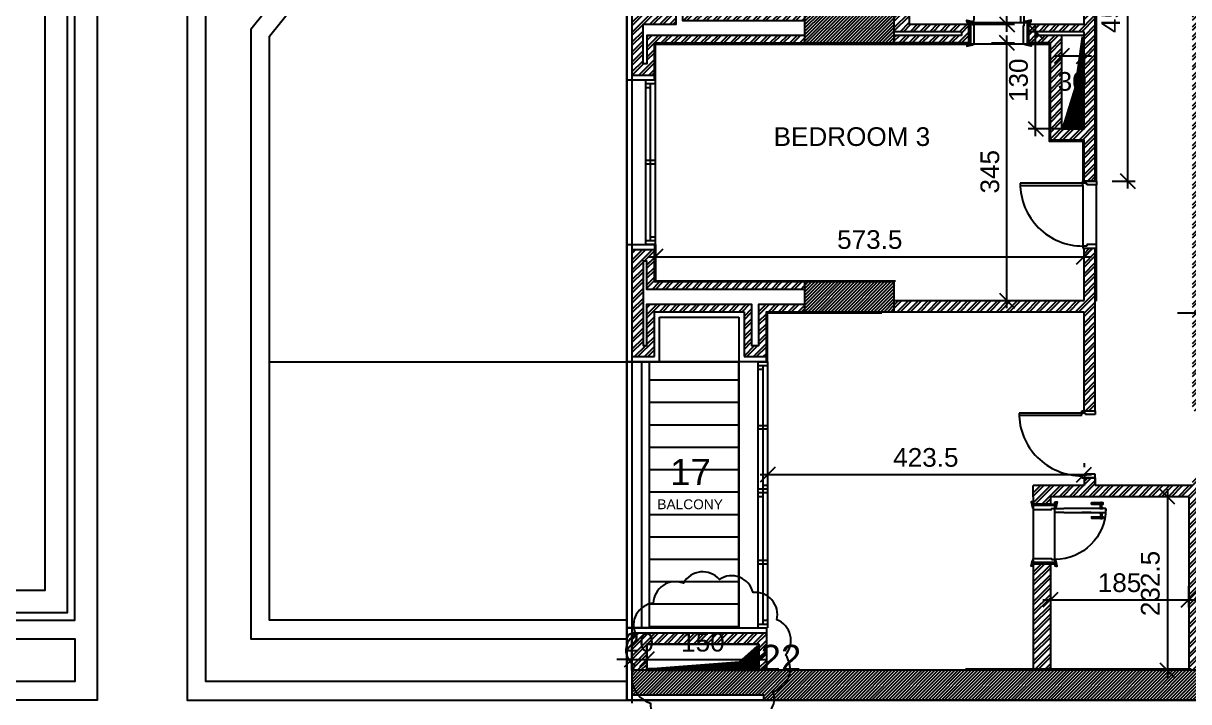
# Model space of a CAD drawing. Header units: inches. Extents: x -0.1 to 45.6, y -3.9 to 61.5.
# Drawn here: x 18.56 to 34.16, y 22.48 to 31.56 of the extents above; entities that cross this region are included whole.
import ezdxf
from ezdxf.enums import TextEntityAlignment as Align

# ---------------------------------------------------------------- set-up
doc = ezdxf.new("R2010")
doc.units = ezdxf.units.IN
doc.header["$MEASUREMENT"] = 0
doc.header["$PDMODE"] = 35
doc.header["$PDSIZE"] = 0.3
doc.linetypes.add('S-1ST$0$HIDDEN2', pattern=[0.1875, 0.125, -0.0625])
doc.layers.get('0').update_dxf_attribs({"linetype": 'CONTINUOUS'})
doc.layers.get('DEFPOINTS').update_dxf_attribs({"linetype": 'CONTINUOUS'})
for name, color, linetype in [('A-ALU', 9, 'CONTINUOUS'), ('A-ANNO-IDTAG', 7, 'CONTINUOUS'), ('A-AREAS', 6, 'CONTINUOUS'), ('A-AREAS-TXT', 6, 'CONTINUOUS'), ('A-BALUST', 1, 'CONTINUOUS'), ('a-dim', 3, 'CONTINUOUS'), ('A-DOORS', 1, 'CONTINUOUS'), ('A-HATCH-CONC', 8, 'CONTINUOUS'), ('A-HATCH-WALL', 8, 'CONTINUOUS'), ('A-LANDSCAPING', 8, 'CONTINUOUS'), ('A-NOMENCLATURE', 3, 'CONTINUOUS'), ('A-PLASTER', 8, 'CONTINUOUS'), ('A-PORTE', 1, 'CONTINUOUS'), ('A-PROJECTION', 9, 'CONTINUOUS'), ('a-revetement', 1, 'CONTINUOUS'), ('a-shaft', 251, 'CONTINUOUS'), ('A-TILES', 137, 'CONTINUOUS'), ('A-WALL', 4, 'CONTINUOUS'), ('S-1ST$0$a-joint', 15, 'S-1ST$0$HIDDEN2'), ('S-1ST$0$A-SHAFT 1ST', 8, 'CONTINUOUS'), ('S-1ST$0$A-STR 1ST', 2, 'CONTINUOUS'), ('S-1ST$0$S-SLAB LIMIT 1ST', 1, 'CONTINUOUS')]:
    doc.layers.add(name, color=color, linetype=linetype)
doc.styles.add('A100-STEXT', font='ARIAL.TTF', dxfattribs={"height": 0.25})
doc.styles.add('BLOCK', font='ARIAL.TTF', dxfattribs={"width": 0.8, "height": 0.25})
doc.dimstyles.new('A100-DIM', dxfattribs={"dimtxt": 0.25, "dimasz": 0.2, "dimexe": 0.1, "dimexo": 0.3, "dimgap": 0.1, "dimtad": 1, "dimlfac": 100, "dimrnd": 0.5, "dimdsep": 46, "dimtxsty": 'A100-STEXT', "dimblk1": 'OBLIQUE', "dimblk2": 'OBLIQUE', "dimsah": 1, "dimcen": -0.05, "dimdle": 0.1, "dimclrd": 15, "dimclre": 15, "dimclrt": 256, "dimadec": 0, "dimazin": 0, "dimtfac": 0.28, "dimtix": 1, "dimtmove": 2, "dimatfit": 3, "dimldrblk": 'OBLIQUE', "dimfxl": 0, "dimtolj": 1, "dimarcsym": 0})
pattern_1 = [(45, (-9e-11, -0.043868), (-0.022097087, 0.022097087), [])]
pattern_2 = [(45, (-2e-10, -0.04382), (-0.06629126, 0.06629126), []), (45, (0.04419, -0.04382), (-0.06629126, 0.06629126), [])]

# ---------------------------------------------------------------- blocks, each defined once
blk = doc.blocks.new('landscape')
at = {"layer": 'A-PROJECTION'}
for points in [[(18.537, 37.931), (20.758, 36.145), (20.758, 22.54), (26.638, 22.54), (26.638, 22.79), (21.008, 22.79), (21.008, 35.944), (21.064, 36.014), (23.417, 34.122), (23.361, 34.051), (23.532, 33.914), (21.608, 31.52), (21.608, 23.36), (26.638, 23.36), (26.638, 23.61), (21.858, 23.61), (21.858, 31.432), (24.291, 34.458), (27.079, 32.216), (27.079, 31.81), (26.638, 31.81), (26.638, 23.61)], [(3.858, 23.61), (19.253, 23.61), (19.253, 34.513), (19.553, 34.886)], [(21.858, 27.07), (26.638, 27.07)], [(26.638, 23.36), (26.638, 22.79)]]:
    blk.add_lwpolyline(points, dxfattribs=at)
for points in [[(3.858, 34.886), (19.553, 34.886), (19.553, 22.54), (3.858, 22.54)], [(10.566, 23.71), (19.153, 34.388), (19.153, 23.71)], [(11.192, 24.01), (18.853, 33.537), (18.853, 24.01)], [(4.108, 23.36), (19.253, 23.36), (19.253, 22.79), (4.108, 22.79)]]:
    blk.add_lwpolyline(points, close=True, dxfattribs=at)
blk = doc.blocks.new('_OBLIQUE')
at = {"color": 0, "linetype": 'ByBlock'}
blk.add_line((-0.5, -0.5), (0.5, 0.5), dxfattribs=at)
blk = doc.blocks.new('*D153')
at = {"layer": 'a-dim', "color": 15, "lineweight": -2}
for p, q in [((28.523, 25.671), (28.523, 25.617)), ((32.758, 25.671), (32.758, 25.617)), ((28.423, 25.517), (32.858, 25.517))]:
    blk.add_line(p, q, dxfattribs=at)
at = {"layer": 'DEFPOINTS', "color": 0}
for p in [(32.758, 25.517), (28.523, 25.371), (32.758, 25.371)]:
    blk.add_point(p, dxfattribs=at)
at = {"layer": 'a-dim', "color": 15, "lineweight": -2, "xscale": 0.2, "yscale": 0.2, "zscale": 0.2, "rotation": 180}
blk.add_blockref('_OBLIQUE', (28.523, 25.517), dxfattribs=at)
at = {"layer": 'a-dim', "color": 15, "lineweight": -2, "xscale": 0.2, "yscale": 0.2, "zscale": 0.2}
blk.add_blockref('_OBLIQUE', (32.758, 25.517), dxfattribs=at)
at = {"layer": 'a-dim', "insert": (30.641, 25.745), "char_height": 0.25, "attachment_point": 5, "style": 'A100-STEXT'}
blk.add_mtext('\\A1;423.5', dxfattribs=at)
blk = doc.blocks.new('*D156')
at = {"layer": 'a-dim', "color": 15, "lineweight": -2}
for p, q in [((33.208, 33.996), (33.443, 33.996)), ((33.343, 29.346), (33.343, 34.096)), ((33.133, 29.446), (33.443, 29.446))]:
    blk.add_line(p, q, dxfattribs=at)
at = {"layer": 'DEFPOINTS', "color": 0}
for p in [(32.908, 33.996), (33.343, 33.996), (32.833, 29.446)]:
    blk.add_point(p, dxfattribs=at)
at = {"layer": 'a-dim', "color": 15, "lineweight": -2, "xscale": 0.2, "yscale": 0.2, "zscale": 0.2}
for p, rotation in [((33.343, 33.996), 90), ((33.343, 29.446), 270)]:
    blk.add_blockref('_OBLIQUE', p, dxfattribs=dict(at, rotation=rotation))
at = {"layer": 'a-dim', "insert": (33.116, 31.721), "char_height": 0.25, "attachment_point": 5, "rotation": 90, "style": 'A100-STEXT'}
blk.add_mtext('\\A1;455', dxfattribs=at)
blk = doc.blocks.new('*D157')
at = {"layer": 'a-dim', "color": 15, "lineweight": -2}
for p, q in [((31.727, 27.746), (31.727, 31.396)), ((31.518, 31.296), (31.827, 31.296)), ((31.788, 27.846), (31.827, 27.846))]:
    blk.add_line(p, q, dxfattribs=at)
at = {"layer": 'DEFPOINTS', "color": 0}
for p in [(31.218, 31.296), (31.727, 31.296), (31.488, 27.846)]:
    blk.add_point(p, dxfattribs=at)
at = {"layer": 'a-dim', "color": 15, "lineweight": -2, "xscale": 0.2, "yscale": 0.2, "zscale": 0.2}
for p, rotation in [((31.727, 31.296), 90), ((31.727, 27.846), 270)]:
    blk.add_blockref('_OBLIQUE', p, dxfattribs=dict(at, rotation=rotation))
at = {"layer": 'a-dim', "insert": (31.499, 29.571), "char_height": 0.25, "attachment_point": 5, "rotation": 90, "style": 'A100-STEXT'}
blk.add_mtext('\\A1;345', dxfattribs=at)
blk = doc.blocks.new('*D158')
at = {"layer": 'a-dim', "color": 15, "lineweight": -2}
for p, q in [((31.727, 33.946), (31.727, 33.356)), ((31.888, 33.846), (31.827, 33.846)), ((31.727, 31.446), (31.727, 32.601)), ((31.118, 31.546), (31.827, 31.546))]:
    blk.add_line(p, q, dxfattribs=at)
at = {"layer": 'DEFPOINTS', "color": 0}
for p in [(31.588, 33.846), (31.727, 33.846), (30.818, 31.546)]:
    blk.add_point(p, dxfattribs=at)
at = {"layer": 'a-dim', "color": 15, "lineweight": -2, "xscale": 0.2, "yscale": 0.2, "zscale": 0.2}
for p, rotation in [((31.727, 33.846), 90), ((31.727, 31.546), 270)]:
    blk.add_blockref('_OBLIQUE', p, dxfattribs=dict(at, rotation=rotation))
at = {"layer": 'a-dim', "insert": (31.626, 32.978), "char_height": 0.25, "attachment_point": 5, "rotation": 90, "style": 'A100-STEXT'}
blk.add_mtext('\\A1;230', dxfattribs=at)
blk = doc.blocks.new('*D159')
at = {"layer": 'a-dim', "color": 15, "lineweight": -2}
for p, q in [((26.708, 23.196), (26.708, 23.143)), ((26.908, 23.196), (26.908, 23.143)), ((26.708, 23.043), (26.508, 23.043)), ((26.708, 23.043), (26.908, 23.043)), ((26.908, 23.043), (27.108, 23.043))]:
    blk.add_line(p, q, dxfattribs=at)
at = {"layer": 'DEFPOINTS', "color": 0}
for p in [(26.908, 23.043), (26.708, 22.896), (26.908, 22.896)]:
    blk.add_point(p, dxfattribs=at)
at = {"layer": 'a-dim', "color": 15, "lineweight": -2, "xscale": 0.2, "yscale": 0.2, "zscale": 0.2}
blk.add_blockref('_OBLIQUE', (26.708, 23.043), dxfattribs=at)
at = {"layer": 'a-dim', "color": 15, "lineweight": -2, "xscale": 0.2, "yscale": 0.2, "zscale": 0.2, "rotation": 180}
blk.add_blockref('_OBLIQUE', (26.908, 23.043), dxfattribs=at)
at = {"layer": 'a-dim', "insert": (26.808, 23.271), "char_height": 0.25, "attachment_point": 5, "style": 'A100-STEXT'}
blk.add_mtext('\\A1;20', dxfattribs=at)
blk = doc.blocks.new('*D160')
at = {"layer": 'a-dim', "color": 15, "lineweight": -2}
for p, q in [((26.908, 23.196), (26.908, 23.143)), ((28.408, 23.196), (28.408, 23.143)), ((26.808, 23.043), (28.508, 23.043))]:
    blk.add_line(p, q, dxfattribs=at)
at = {"layer": 'DEFPOINTS', "color": 0}
for p in [(28.408, 23.043), (26.908, 22.896), (28.408, 22.896)]:
    blk.add_point(p, dxfattribs=at)
at = {"layer": 'a-dim', "color": 15, "lineweight": -2, "xscale": 0.2, "yscale": 0.2, "zscale": 0.2, "rotation": 180}
blk.add_blockref('_OBLIQUE', (26.908, 23.043), dxfattribs=at)
at = {"layer": 'a-dim', "color": 15, "lineweight": -2, "xscale": 0.2, "yscale": 0.2, "zscale": 0.2}
blk.add_blockref('_OBLIQUE', (28.408, 23.043), dxfattribs=at)
at = {"layer": 'a-dim', "insert": (27.658, 23.271), "char_height": 0.25, "attachment_point": 5, "style": 'A100-STEXT'}
blk.add_mtext('\\A1;150', dxfattribs=at)
blk = doc.blocks.new('*D161')
at = {"layer": 'a-dim', "color": 15, "lineweight": -2}
for p, q in [((32.358, 31.122), (32.858, 31.122)), ((32.458, 31.096), (32.458, 31.022)), ((32.758, 31.146), (32.758, 31.022))]:
    blk.add_line(p, q, dxfattribs=at)
at = {"layer": 'DEFPOINTS', "color": 0}
for p in [(32.458, 31.396), (32.758, 31.446), (32.758, 31.122)]:
    blk.add_point(p, dxfattribs=at)
at = {"layer": 'a-dim', "color": 15, "lineweight": -2, "xscale": 0.2, "yscale": 0.2, "zscale": 0.2, "rotation": 180}
blk.add_blockref('_OBLIQUE', (32.458, 31.122), dxfattribs=at)
at = {"layer": 'a-dim', "color": 15, "lineweight": -2, "xscale": 0.2, "yscale": 0.2, "zscale": 0.2}
blk.add_blockref('_OBLIQUE', (32.758, 31.122), dxfattribs=at)
at = {"layer": 'a-dim', "insert": (32.599, 30.779), "char_height": 0.25, "attachment_point": 5, "style": 'A100-STEXT'}
blk.add_mtext('\\A1;30', dxfattribs=at)
blk = doc.blocks.new('*D177')
at = {"layer": 'a-dim', "color": 15, "lineweight": -2}
for p, q in [((30.418, 31.846), (30.418, 31.9)), ((32.758, 31.846), (32.758, 31.9)), ((30.318, 31.8), (32.858, 31.8))]:
    blk.add_line(p, q, dxfattribs=at)
at = {"layer": 'DEFPOINTS', "color": 0}
for p in [(32.758, 31.8), (30.418, 31.546), (32.758, 31.546)]:
    blk.add_point(p, dxfattribs=at)
at = {"layer": 'a-dim', "color": 15, "lineweight": -2, "xscale": 0.2, "yscale": 0.2, "zscale": 0.2, "rotation": 180}
blk.add_blockref('_OBLIQUE', (30.418, 31.8), dxfattribs=at)
at = {"layer": 'a-dim', "color": 15, "lineweight": -2, "xscale": 0.2, "yscale": 0.2, "zscale": 0.2}
blk.add_blockref('_OBLIQUE', (32.758, 31.8), dxfattribs=at)
at = {"layer": 'a-dim', "insert": (31.588, 32.028), "char_height": 0.25, "attachment_point": 5, "style": 'A100-STEXT'}
blk.add_mtext('\\A1;234', dxfattribs=at)
blk = doc.blocks.new('A$C14E94A94')
at = {"layer": 'A-DOORS'}
for p, q in [((-0.107, 0.63), (-0.133, 0.63)), ((-0.133, 0.625), (-0.133, 0.63)), ((-0.13, 0.63), (-0.13, 0.644)), ((-0.11, 0.645), (-0.129, 0.645)), ((-0.11, 0.63), (-0.11, 0.644)), ((-0.107, 0.627), (-0.107, 0.63)), ((-0.06, 0.627), (-0.107, 0.627)), ((-0.06, 0.602), (-0.06, 0.638)), ((-0.05, 0.64), (-0.058, 0.64)), ((-0.05, 0.68), (0, 0.68)), ((-0.05, 0.56), (-0.05, 0.68)), ((-0.05, 0.6), (-0.05, 0.64)), ((0, 0.68), (0, 0.56)), ((0, 0.64), (0.008, 0.64)), ((0, 0.6), (0, 0.64)), ((0.01, 0.602), (0.01, 0.638)), ((0.01, 0.627), (0.057, 0.627)), ((0.057, 0.63), (0.083, 0.63)), ((0.057, 0.627), (0.057, 0.63)), ((0.06, 0.645), (0.079, 0.645)), ((0.06, 0.63), (0.06, 0.644)), ((0.08, 0.63), (0.08, 0.644)), ((0.083, 0.625), (0.083, 0.63)), ((-0.133, 0.61), (-0.133, 0.615)), ((-0.107, 0.61), (-0.133, 0.61)), ((-0.13, 0.49), (-0.13, 0.61)), ((-0.11, 0.49), (-0.129, 0.49)), ((-0.11, 0.49), (-0.11, 0.61)), ((-0.107, 0.61), (-0.107, 0.612)), ((-0.06, 0.612), (-0.107, 0.612)), ((-0.05, 0.6), (-0.058, 0.6)), ((-0.05, 0.12), (-0.05, 0.56)), ((-0.05, 0.483), (-0.05, 0.36)), ((0, 0.6), (0.008, 0.6)), ((0, 0.56), (0, 0.12)), ((0, 0.483), (0, 0.36)), ((0.01, 0.612), (0.057, 0.612)), ((0.057, 0.61), (0.057, 0.612)), ((0.057, 0.61), (0.083, 0.61)), ((0.06, 0.49), (0.06, 0.61)), ((0.06, 0.49), (0.079, 0.49)), ((0.08, 0.49), (0.08, 0.61)), ((0.083, 0.61), (0.083, 0.615)), ((-0.749, 0), (-0.721, 0.009)), ((-0.749, 0.009), (-0.721, 0)), ((-0.05, 0.12), (-0.05, 0)), ((-0.05, 0), (0, 0)), ((0, 0), (0, 0.12)), ((0.069, 0), (0.041, 0.009)), ((0.069, 0.009), (0.041, 0)), ((-0.749, -0.29), (-0.721, -0.299)), ((-0.749, -0.299), (-0.721, -0.29)), ((0.069, -0.29), (0.041, -0.299)), ((0.069, -0.299), (0.041, -0.29))]:
    blk.add_line(p, q, dxfattribs=at)
at = {"layer": 'A-DOORS', "color": 8}
for p, q in [((-0.68, 0), (0, 0)), ((-0.01, -0.29), (-0.67, -0.29))]:
    blk.add_line(p, q, dxfattribs=at)
at = {"layer": 'A-DOORS'}
for points in [[(-0.75, 0), (-0.765, 0), (-0.765, 0.01), (-0.77, 0.01), (-0.77, 0.03), (-0.692, 0.01, -0.381769), (-0.69, 0.008), (-0.69, 0), (-0.72, 0), (-0.72, 0.01), (-0.75, 0.01), (-0.75, 0)], [(0.07, 0), (0.085, 0), (0.085, 0.01), (0.09, 0.01), (0.09, 0.03), (0.012, 0.01, 0.381769), (0.01, 0.008), (0.01, 0), (0.04, 0), (0.04, 0.01), (0.07, 0.01), (0.07, 0)], [(-0.75, -0.29), (-0.765, -0.29), (-0.765, -0.3), (-0.77, -0.3), (-0.77, -0.32), (-0.692, -0.3, 0.381769), (-0.69, -0.298), (-0.69, -0.29), (-0.72, -0.29), (-0.72, -0.3), (-0.75, -0.3), (-0.75, -0.29)], [(0.07, -0.29), (0.085, -0.29), (0.085, -0.3), (0.09, -0.3), (0.09, -0.32), (0.012, -0.3, -0.381769), (0.01, -0.298), (0.01, -0.29), (0.04, -0.29), (0.04, -0.3), (0.07, -0.3), (0.07, -0.29)]]:
    blk.add_lwpolyline(points, format="xyb", dxfattribs=at)
for points in [[(-0.749, 0), (-0.721, 0), (-0.721, 0.009), (-0.749, 0.009)], [(0.069, 0), (0.041, 0), (0.041, 0.009), (0.069, 0.009)], [(-0.749, -0.29), (-0.721, -0.29), (-0.721, -0.299), (-0.749, -0.299)], [(0.069, -0.29), (0.041, -0.29), (0.041, -0.299), (0.069, -0.299)]]:
    blk.add_lwpolyline(points, close=True, dxfattribs=at)
for points in [[(-0.74, -0.29), (-0.74, 0), (-0.72, 0), (-0.72, -0.29), (-0.74, -0.29)], [(-0.67, -0.04), (-0.68, -0.04), (-0.68, 0), (-0.72, 0)], [(-0.72, 0), (-0.72, -0.29), (-0.67, -0.29), (-0.67, -0.04)], [(-0.01, -0.04), (0, -0.04), (0, 0), (0.04, 0)], [(0.04, 0), (0.04, -0.29), (-0.01, -0.29), (-0.01, -0.04)], [(0.06, -0.29), (0.06, 0), (0.04, 0), (0.04, -0.29), (0.06, -0.29)]]:
    blk.add_lwpolyline(points, dxfattribs=at)
blk.add_arc((0, 0), 0.68, 90.0254, 179.9746, dxfattribs=at)
for centre, major_axis, start_param, end_param in [((-0.141, 0.62), (-0.00642, 0.00642), 3.344077, 4.509904), ((-0.129, 0.644), (0.000354, 0.000354), 0.785398, 2.356194), ((-0.11, 0.644), (0.000354, 0.000354), 5.497787, 7.068583), ((-0.089, 0.62), (0.0138, 0.0138), 1.961403, 2.750986), ((-0.058, 0.638), (-0.00141, 0.00141), -0.785398, 0.785398), ((0.008, 0.638), (0.00141, 0.00141), 5.497787, 7.068583), ((0.039, 0.62), (-0.0138, 0.0138), 3.5322, 4.321782), ((0.06, 0.644), (-0.000354, 0.000354), -0.785398, 0.785398), ((0.079, 0.644), (0.000354, 0.000354), 5.497787, 7.068583), ((0.091, 0.62), (-0.00642, 0.00642), 0.202485, 1.368312), ((-0.129, 0.49), (0.000354, 0.000354), 2.356194, 3.926991), ((-0.11, 0.49), (-0.000354, 0.000354), 2.356194, 3.926991), ((-0.058, 0.602), (-0.00141, 0.00141), 0.785398, 2.356194), ((0.008, 0.602), (-0.00141, 0.00141), 2.356194, 3.926991), ((0.06, 0.49), (0.000354, 0.000354), 2.356194, 3.926991), ((0.079, 0.49), (-0.000354, 0.000354), 2.356194, 3.926991)]:
    blk.add_ellipse(centre, major_axis=major_axis, ratio=1, start_param=start_param, end_param=end_param, dxfattribs=at)
blk = doc.blocks.new('A$C49374AD8')
at = {"layer": 'A-ALU'}
for p, q in [((26.893, 28.64), (26.893, 30.84)), ((27.023, 30.84), (26.893, 30.84)), ((27.023, 30.79), (26.893, 30.79)), ((26.958, 30.74), (26.893, 30.74)), ((26.958, 28.69), (26.958, 30.79)), ((27.023, 28.64), (27.023, 30.84)), ((27.023, 29.765), (26.893, 29.765)), ((27.023, 29.715), (26.893, 29.715)), ((27.023, 28.74), (26.958, 28.74)), ((27.023, 28.69), (26.893, 28.69)), ((27.023, 28.64), (26.893, 28.64)), ((28.393, 27.07), (28.393, 23.51)), ((28.393, 27.07), (28.523, 27.07)), ((28.393, 27.02), (28.523, 27.02)), ((28.458, 27.02), (28.458, 23.56)), ((28.523, 27.07), (28.523, 23.51)), ((28.393, 26.97), (28.458, 26.97)), ((28.393, 26.217), (28.523, 26.217)), ((28.523, 26.167), (28.393, 26.167)), ((28.523, 25.365), (28.393, 25.365)), ((28.523, 25.315), (28.393, 25.315)), ((28.458, 25.265), (28.393, 25.265)), ((28.523, 25.415), (28.458, 25.415)), ((28.393, 24.413), (28.523, 24.413)), ((28.523, 24.363), (28.393, 24.363)), ((28.393, 23.56), (28.523, 23.56)), ((28.458, 23.61), (28.523, 23.61)), ((28.393, 23.51), (28.523, 23.51))]:
    blk.add_line(p, q, dxfattribs=at)
blk = doc.blocks.new('P90E18D')
at = {"layer": 'A-PORTE'}
for p, q in [((0, 0), (0.05, 0)), ((0, -0.18), (0, 0)), ((0.05, -0.13), (0.03, -0.13)), ((0.03, -0.13), (0.03, -0.18)), ((0.05, 0), (0.05, -0.13)), ((0.9, 0), (0.85, 0)), ((0.85, 0), (0.85, -0.13)), ((0.85, -0.13), (0.87, -0.13)), ((0.87, -0.13), (0.87, -0.18)), ((0.9, -0.18), (0.9, 0)), ((0.03, -0.18), (0, -0.18)), ((0.06, -0.18), (0.02, -0.18)), ((0.03, -0.18), (0.03, -1.02)), ((0.06, -1.02), (0.06, -0.18)), ((0.87, -0.18), (0.9, -0.18))]:
    blk.add_line(p, q, dxfattribs=at)
blk.add_arc((0.03, -0.18), 0.84, 270, 360, dxfattribs=at)
blk = doc.blocks.new('*D251')
at = {"layer": 'a-dim', "color": 15, "lineweight": -2}
for p, q in [((26.923, 28.434), (32.858, 28.434)), ((27.023, 28.434), (27.023, 28.534)), ((32.758, 28.434), (32.758, 28.534))]:
    blk.add_line(p, q, dxfattribs=at)
at = {"layer": 'DEFPOINTS', "color": 0}
for p in [(32.758, 28.434), (27.023, 28.134), (32.758, 28.134)]:
    blk.add_point(p, dxfattribs=at)
at = {"layer": 'a-dim', "color": 15, "lineweight": -2, "xscale": 0.2, "yscale": 0.2, "zscale": 0.2, "rotation": 180}
blk.add_blockref('_OBLIQUE', (27.023, 28.434), dxfattribs=at)
at = {"layer": 'a-dim', "color": 15, "lineweight": -2, "xscale": 0.2, "yscale": 0.2, "zscale": 0.2}
blk.add_blockref('_OBLIQUE', (32.758, 28.434), dxfattribs=at)
at = {"layer": 'a-dim', "insert": (29.891, 28.662), "char_height": 0.25, "attachment_point": 5, "style": 'A100-STEXT'}
blk.add_mtext('\\A1;573.5', dxfattribs=at)
blk = doc.blocks.new('*D252')
at = {"layer": 'a-dim', "color": 15, "lineweight": -2}
for p, q in [((32.308, 24.021), (32.308, 23.74)), ((34.158, 24.021), (34.158, 23.74)), ((32.208, 23.84), (34.258, 23.84))]:
    blk.add_line(p, q, dxfattribs=at)
at = {"layer": 'DEFPOINTS', "color": 0}
for p in [(32.308, 24.321), (34.158, 24.321), (34.158, 23.84)]:
    blk.add_point(p, dxfattribs=at)
at = {"layer": 'a-dim', "color": 15, "lineweight": -2, "xscale": 0.2, "yscale": 0.2, "zscale": 0.2, "rotation": 180}
blk.add_blockref('_OBLIQUE', (32.308, 23.84), dxfattribs=at)
at = {"layer": 'a-dim', "color": 15, "lineweight": -2, "xscale": 0.2, "yscale": 0.2, "zscale": 0.2}
blk.add_blockref('_OBLIQUE', (34.158, 23.84), dxfattribs=at)
at = {"layer": 'a-dim', "insert": (33.233, 24.068), "char_height": 0.25, "attachment_point": 5, "style": 'A100-STEXT'}
blk.add_mtext('\\A1;185', dxfattribs=at)
blk = doc.blocks.new('*D253')
at = {"layer": 'a-dim', "color": 15, "lineweight": -2}
for p, q in [((33.874, 25.321), (33.874, 22.796)), ((33.858, 25.221), (33.774, 25.221)), ((33.858, 22.896), (33.774, 22.896))]:
    blk.add_line(p, q, dxfattribs=at)
at = {"layer": 'DEFPOINTS', "color": 0}
for p in [(34.158, 25.221), (33.874, 22.896), (34.158, 22.896)]:
    blk.add_point(p, dxfattribs=at)
at = {"layer": 'a-dim', "color": 15, "lineweight": -2, "xscale": 0.2, "yscale": 0.2, "zscale": 0.2}
for p, rotation in [((33.874, 25.221), 90), ((33.874, 22.896), 270)]:
    blk.add_blockref('_OBLIQUE', p, dxfattribs=dict(at, rotation=rotation))
at = {"layer": 'a-dim', "insert": (33.646, 24.059), "char_height": 0.25, "attachment_point": 5, "rotation": 90, "style": 'A100-STEXT'}
blk.add_mtext('\\A1;232.5', dxfattribs=at)
blk = doc.blocks.new('*D256')
at = {"layer": 'a-dim', "color": 15, "lineweight": -2}
for p, q in [((32.11, 30.046), (32.11, 31.546)), ((32.458, 31.446), (32.01, 31.446)), ((32.458, 30.146), (32.01, 30.146))]:
    blk.add_line(p, q, dxfattribs=at)
at = {"layer": 'DEFPOINTS', "color": 0}
for p in [(32.11, 31.446), (32.758, 31.446), (32.758, 30.146)]:
    blk.add_point(p, dxfattribs=at)
at = {"layer": 'a-dim', "color": 15, "lineweight": -2, "xscale": 0.2, "yscale": 0.2, "zscale": 0.2}
for p, rotation in [((32.11, 31.446), 90), ((32.11, 30.146), 270)]:
    blk.add_blockref('_OBLIQUE', p, dxfattribs=dict(at, rotation=rotation))
at = {"layer": 'a-dim', "insert": (31.882, 30.796), "char_height": 0.25, "attachment_point": 5, "rotation": 90, "style": 'A100-STEXT'}
blk.add_mtext('\\A1;130', dxfattribs=at)

msp = doc.modelspace()

# ---------------------------------------------------------------- hatches: boundary and pattern name
at = {"layer": 'A-HATCH-CONC'}
h = msp.add_hatch(dxfattribs=at)
h.set_pattern_fill('ANSI31', color=256, scale=0.25, style=0)
h.set_pattern_definition(pattern_1)
h.paths.add_polyline_path([(30.21837, 31.69613), (29.01837, 31.69613), (29.01837, 31.29613), (30.21837, 31.29613)])
h = msp.add_hatch(dxfattribs=at)
h.set_pattern_fill('ANSI31', color=256, scale=0.25, style=0)
h.set_pattern_definition(pattern_1)
h.paths.add_polyline_path([(30.21837, 28.09613), (29.01837, 28.09613), (29.01837, 27.69613), (30.21837, 27.69613)])
h = msp.add_hatch(dxfattribs=at)
h.set_pattern_fill('ANSI31', color=256, scale=0.25, style=0)
h.set_pattern_definition(pattern_1)
h.paths.add_polyline_path([(41.83837, 22.89613), (31.00837, 22.89613), (31.00837, 22.89613), (30.6767, 22.89613), (29.91004, 22.89613), (29.91004, 22.89613), (29.54004, 22.89613), (26.70837, 22.89613), (26.70837, 22.56613), (28.46837, 22.56613), (28.46837, 22.49613), (35.41837, 22.49613), (41.83837, 22.49613)])
at = {"layer": 'A-HATCH-WALL'}
h = msp.add_hatch(dxfattribs=at)
h.set_pattern_fill('ANSI32', color=256, scale=0.25, style=0)
h.set_pattern_definition([(45, (32.83738, 27.622625), (-0.0662913, 0.0662913), []), (45, (32.88157, 27.622625), (-0.0662913, 0.0662913), [])])
h.paths.add_polyline_path([(32.90837, 27.65679), (32.90837, 27.69613), (32.75837, 27.69613), (32.75837, 27.47027)])
h.paths.add_polyline_path([(32.90837, 27.65679), (32.75837, 27.47027), (32.75837, 26.54005), (32.90837, 26.41942)])
h.paths.add_polyline_path([(34.35837, 27.68113), (34.20837, 27.68113), (34.20837, 26.37113), (34.35837, 26.37113)])
h.paths.add_polyline_path([(32.75837, 26.54005), (32.75837, 26.37113), (32.90837, 26.37113), (32.90837, 26.41942)])
h.paths.add_polyline_path([(34.35837, 25.37113), (34.35837, 25.47113), (34.20837, 25.47113), (34.20837, 25.37113), (32.90837, 25.37113), (32.90837, 25.47113), (32.75837, 25.47113), (32.75837, 25.37113), (32.15837, 25.37113), (32.07837, 25.37113), (32.07837, 25.22113), (32.07837, 25.12113), (32.30837, 25.12113), (32.30837, 25.22113), (34.15837, 25.22113), (34.15837, 22.89613), (34.35837, 22.89613)])
h.paths.add_polyline_path([(32.30837, 24.32113), (32.07837, 24.32113), (32.07837, 24.31213), (32.07837, 24.29613), (32.07837, 22.91113), (32.30837, 22.91113)])
h.paths.add_polyline_path([(37.11837, 29.74613), (35.91837, 29.74613), (35.91837, 29.59613), (37.11837, 29.59613)])
h.paths.add_polyline_path([(37.61837, 29.74613), (37.11837, 29.74613), (37.11837, 29.59613), (37.61837, 29.59613)])
h.paths.add_polyline_path([(32.90837, 28.54613), (32.75837, 28.54613), (32.75837, 27.84613), (31.13429, 27.84613), (31.32081, 27.69613), (32.75837, 27.69613), (32.90837, 27.69613)])
h.paths.add_polyline_path([(31.13429, 27.84613), (30.21837, 27.84613), (30.21837, 27.69613), (31.32081, 27.69613)])
h.paths.add_polyline_path([(34.95837, 27.84613), (34.35837, 27.84613), (34.35837, 28.54613), (34.35837, 29.45982), (34.20837, 29.2733), (34.20837, 28.54613), (34.20837, 27.69613), (34.95837, 27.69613)])
h.paths.add_polyline_path([(34.35837, 30.64299), (34.20837, 30.76362), (34.20837, 29.44613), (34.20837, 29.2733), (34.35837, 29.45982)])
h.paths.add_polyline_path([(34.35837, 31.55613), (34.35837, 31.69613), (34.20837, 31.69613), (34.20837, 30.76362), (34.35837, 30.64299)])
h.paths.add_polyline_path([(32.90837, 33.99618), (32.15098, 33.99618), (32.15098, 34.21478), (32.00098, 34.33541), (32.00098, 33.99618), (30.88442, 33.99618), (31.4886, 34.74746), (31.37171, 34.84147), (30.69193, 33.99618), (29.61837, 33.99618), (29.61837, 33.84618), (30.26837, 33.84618), (30.26837, 31.69618), (30.21837, 31.69618), (30.21837, 31.44618), (31.11837, 31.44618), (31.11837, 31.39618), (30.21837, 31.39618), (30.21837, 31.29618), (31.21837, 31.29618), (31.21837, 31.54618), (30.41837, 31.54618), (30.41837, 33.84618), (32.75837, 33.84618), (32.75837, 31.54618), (32.01837, 31.54618), (32.01837, 31.29618), (32.30837, 31.29618), (32.30837, 29.99618), (32.75837, 29.99618), (32.75837, 29.44618), (32.90837, 29.44618)])
h.paths.add_polyline_path([(32.75837, 30.14618), (32.45837, 30.14618), (32.45837, 31.39618), (32.11837, 31.39618), (32.11837, 31.44618), (32.75837, 31.44618)], flags=16)
h.paths.add_polyline_path([(34.17586, 27.05978), (34.38125, 27.05978), (34.38125, 27.26585), (34.17586, 27.26585)], flags=9)
h = msp.add_hatch(dxfattribs=at)
h.set_pattern_fill('ANSI32', color=256, scale=0.25, style=0)
h.set_pattern_definition(pattern_2)
h.paths.add_polyline_path([(28.14337, 31.69618), (27.48387, 31.69618), (27.48387, 32.1421), (27.08489, 32.46296), (26.98462, 32.33828), (27.14928, 32.20586), (27.14928, 31.69618), (26.70837, 31.69618), (26.70837, 30.86618), (27.00837, 30.86618), (27.00837, 31.29618), (29.01837, 31.29618), (29.01837, 31.39618), (26.90837, 31.39618), (26.90837, 31.01618), (26.85837, 31.01618), (26.85837, 31.54618), (27.29928, 31.54618), (27.29928, 32.09618), (27.38387, 32.09618), (27.38387, 31.59618), (28.14337, 31.59618)])
h.paths.add_polyline_path([(29.01837, 31.69618), (28.14337, 31.69618), (28.14337, 31.59618), (29.01837, 31.59618)])
h = msp.add_hatch(dxfattribs=at)
h.set_pattern_fill('ANSI32', color=256, scale=0.25, style=0)
h.set_pattern_definition(pattern_2)
h.paths.add_polyline_path([(28.50837, 27.69618), (29.01837, 27.69618), (29.01837, 27.79618), (28.40837, 27.79618), (28.40837, 27.24618), (28.30837, 27.24618), (28.30837, 27.79618), (26.90837, 27.79618), (26.90837, 27.24618), (26.85837, 27.24618), (26.85837, 28.37618), (26.90837, 28.37618), (26.90837, 27.99618), (29.01837, 27.99618), (29.01837, 28.09618), (27.00837, 28.09618), (27.00837, 28.52618), (26.70837, 28.52618), (26.70837, 27.09618), (27.00837, 27.09618), (27.00837, 27.69618), (28.20837, 27.69618), (28.20837, 27.09618), (28.50837, 27.09618)])
h = msp.add_hatch(dxfattribs=at)
h.set_pattern_fill('ANSI32', color=256, scale=0.25, style=0)
h.set_pattern_definition(pattern_2)
h.paths.add_polyline_path([(28.50837, 22.89618), (28.50837, 23.39618), (26.70837, 23.39618), (26.70837, 22.89618), (26.90837, 22.89618), (26.90837, 23.24618), (28.40837, 23.24618), (28.40837, 22.89618)])
at = {"layer": 'a-shaft'}
h = msp.add_hatch(dxfattribs=at)
h.set_pattern_fill('_USER,_O', color=256, scale=0.02, angle=315, pattern_type=0)
h.set_pattern_definition([(315, (-338376.546732, -23743.415584), (0.0141421356237, 0.0141421356237), [])])
h.paths.add_polyline_path([(32.47837, 30.16613), (32.73837, 30.16613), (32.73837, 31.37613), (32.64288, 30.69909)])
h = msp.add_hatch(dxfattribs=at)
h.set_pattern_fill('_USER,_O', color=256, scale=0.02, angle=315, pattern_type=0)
h.set_pattern_definition([(315.0000000003, (-338376.546732, -23743.415586), (0.0141421356236, 0.0141421356238), [])])
h.paths.add_polyline_path([(28.14933, 23.00776), (27.02837, 22.91613), (28.38837, 22.91613), (28.38837, 23.22613)])
at = {"layer": 'A-TILES'}
h = msp.add_hatch(dxfattribs=at)
h.set_pattern_fill('_USER,_O', color=256, scale=0.3, pattern_type=0)
h.set_pattern_definition([(0, (-338376.54673, -23743.41558), (0, 0.3), [])])
h.paths.add_polyline_path([(28.13837, 27.02613), (26.93837, 27.02613), (26.93837, 23.46613), (28.13837, 23.46613)])

# ---------------------------------------------------------------- linework, layer by layer
for p, q in [((32.90837, 27.84613), (32.92337, 27.84613)), ((32.90837, 25.47113), (32.90837, 25.37113)), ((32.15837, 25.12113), (32.07837, 25.12113)), ((32.30837, 25.12113), (32.15837, 25.12113)), ((32.15837, 24.32113), (32.07837, 24.32113)), ((32.30837, 24.32113), (32.15837, 24.32113))]:
    msp.add_line(p, q)
at = {"layer": 'A-ALU'}
for p, q in [((32.07837, 25.22113), (32.07837, 25.12113)), ((32.30837, 25.22113), (32.30837, 25.12113))]:
    msp.add_line(p, q, dxfattribs=at)
at = {"layer": 'A-AREAS'}
for points in [[(35.57544, 41.98345), (30.76735, 45.85013), (28.88728, 43.51232), (29.05872, 43.37445), (26.12895, 39.73137), (24.66782, 40.90641), (24.26047, 40.39988), (27.00739, 38.1908), (25.01766, 35.71662), (27.80744, 33.47308), (27.63823, 33.26267), (27.75512, 33.16867), (27.0031, 32.23355), (27.11387, 32.14446), (27.11387, 31.76613), (26.63837, 31.76613), (26.63837, 27.02613), (28.13837, 27.02613), (28.13837, 23.46613), (26.63837, 23.46613), (26.63837, 22.49613), (41.90837, 22.49613)], [(41.90837, 22.49613), (26.63837, 22.49613), (26.63837, 23.46613), (28.13837, 23.46613), (28.13837, 27.02613), (26.63837, 27.02613), (26.63837, 31.76613)]]:
    msp.add_lwpolyline(points, dxfattribs=at)
for points in [[(26.63837, 27.02613), (28.13837, 27.02613), (28.13837, 23.46613), (26.63837, 23.46613)], [(26.90837, 23.24613), (28.40837, 23.24613), (28.40837, 22.89613), (26.90837, 22.89613)]]:
    msp.add_lwpolyline(points, close=True, dxfattribs=at)
at = {"layer": 'A-AREAS-TXT', "color": 30}
msp.add_lwpolyline([(28.76143, 23.1038, 0.52056705), (28.64676, 23.57342, 0.52056705), (28.32854, 23.93733, 0.52056705), (27.87842, 24.11361, 0.52056705), (27.3977, 24.0626, 0.52056705), (26.9946, 23.79576, 0.52056705), (26.75986, 23.37317, 0.61610965), (26.7463, 22.96495, 0.45598175), (26.95699, 22.45486, 0.52056705), (27.3445, 22.16585, 0.52056705), (27.8216, 22.08796, 0.46682835), (28.33011, 22.26685, 0.58098925), (28.5944, 22.61001, 0.53800329)], format="xyb", close=True, dxfattribs=at)
at = {"layer": 'A-BALUST'}
for p, q in [((26.83837, 27.02613), (26.83837, 23.46613)), ((26.93837, 27.02613), (26.93837, 23.46613))]:
    msp.add_line(p, q, dxfattribs=at)
at = {"layer": 'A-PLASTER'}
for p, q in [((27.02337, 28.59613), (27.02337, 28.11113)), ((27.02337, 28.11113), (30.23337, 28.11113)), ((28.52337, 27.02613), (28.52337, 27.68113)), ((28.52337, 27.68113), (30.05337, 27.68113)), ((34.00837, 27.68113), (39.54337, 27.68113)), ((28.50837, 27.02613), (28.52337, 27.02613)), ((34.19337, 22.91113), (31.17337, 22.91113))]:
    msp.add_line(p, q, dxfattribs=at)
for points in [[(32.92337, 29.44613), (32.92337, 34.01113), (32.16598, 34.01113), (32.16598, 34.20945), (32.48541, 34.60665), (31.98234, 35.01123), (32.7469, 35.96194), (33.21446, 35.58593), (33.3586, 35.76516), (32.05767, 36.81137)], [(27.02337, 30.79613), (27.02337, 31.28113), (31.23337, 31.28113), (31.23337, 31.42113)], [(32.00337, 31.42113), (32.00337, 31.28113), (32.29337, 31.28113), (32.29337, 29.98113), (32.74337, 29.98113), (32.74337, 29.44613)], [(32.00337, 31.42113), (32.00337, 31.28113), (32.29337, 31.28113), (32.29337, 29.98113), (32.74337, 29.98113), (32.74337, 29.44613)], [(32.92337, 27.84613), (32.92337, 28.54613)]]:
    msp.add_lwpolyline(points, dxfattribs=at)
at = {"layer": 'A-PROJECTION'}
for p, q in [((26.63837, 28.59613), (26.63837, 30.79613)), ((26.63837, 27.02613), (26.63837, 23.46613)), ((28.13837, 27.02613), (28.13837, 23.46613))]:
    msp.add_line(p, q, dxfattribs=at)
msp.add_lwpolyline([(28.13837, 27.02613), (27.07837, 27.02613)], dxfattribs=at)
at = {"layer": 'a-revetement'}
for p, q in [((26.63837, 30.79613), (26.63837, 31.76613)), ((27.00837, 30.79613), (26.63837, 30.79613)), ((27.00837, 30.79613), (27.00837, 30.86613)), ((26.63837, 27.02613), (26.63837, 28.59613)), ((26.63837, 28.59613), (27.00837, 28.59613)), ((27.00837, 28.59613), (27.00837, 28.52613)), ((27.07837, 27.62613), (28.13837, 27.62613)), ((27.07837, 27.02613), (27.07837, 27.62613)), ((28.13837, 27.62613), (28.13837, 27.02613)), ((27.07837, 27.02613), (26.63837, 27.02613)), ((28.50837, 27.02613), (28.13837, 27.02613)), ((28.50837, 27.02613), (28.50837, 27.09613)), ((26.63837, 22.49613), (26.63837, 23.46613)), ((26.63837, 23.46613), (28.50837, 23.46613)), ((28.50837, 23.46613), (28.50837, 23.39613)), ((27.43837, 22.49613), (26.63837, 22.49613)), ((28.46837, 22.49613), (26.63837, 22.49613))]:
    msp.add_line(p, q, dxfattribs=at)
at = {"layer": 'a-shaft'}
for points in [[(32.73837, 31.37613), (32.73837, 30.16613), (32.47837, 30.16613), (32.64288, 30.69909), (32.73837, 31.37613)], [(28.38837, 23.22613), (28.38837, 22.91613), (26.92837, 22.91613), (28.14933, 23.00776), (28.38837, 23.22613)]]:
    msp.add_lwpolyline(points, dxfattribs=at)
at = {"layer": 'A-TILES'}
for p, q in [((32.74337, 29.38613), (32.74337, 28.57613)), ((32.92337, 28.59613), (32.92337, 29.39613))]:
    msp.add_line(p, q, dxfattribs=at)
at = {"layer": 'A-WALL'}
for p, q in [((32.90837, 33.99613), (32.90837, 29.44613)), ((32.90837, 29.44613), (32.90837, 31.69613)), ((32.90837, 29.44613), (32.90837, 31.69613)), ((31.11837, 31.44613), (30.21837, 31.44613)), ((31.11837, 31.39613), (30.21837, 31.39613)), ((31.11837, 31.44613), (31.11837, 31.39613)), ((32.75837, 31.44613), (32.11837, 31.44613)), ((32.11837, 31.44613), (32.11837, 31.39613)), ((32.45837, 31.39613), (32.11837, 31.39613)), ((32.45837, 31.39613), (32.45837, 30.14613)), ((32.75837, 30.14613), (32.75837, 31.44613)), ((32.45837, 30.14613), (32.75837, 30.14613)), ((32.75837, 29.44613), (32.75837, 29.99613)), ((32.75837, 29.44613), (32.75837, 29.64613)), ((32.75837, 29.44613), (32.75837, 29.64613)), ((32.90837, 29.44613), (32.75837, 29.44613)), ((32.75837, 28.54613), (32.90837, 28.54613)), ((32.75837, 27.84613), (32.75837, 28.54613)), ((32.90837, 27.69613), (32.90837, 28.54613)), ((30.21837, 27.84613), (32.75837, 27.84613)), ((27.00837, 27.69613), (28.20837, 27.69613)), ((27.00837, 27.09613), (27.00837, 27.69613)), ((28.20837, 27.69613), (28.20837, 27.09613)), ((29.01837, 27.69613), (32.75837, 27.69613)), ((32.75837, 26.37113), (32.75837, 27.69613)), ((32.90837, 26.37113), (32.90837, 27.69613)), ((32.90837, 25.47113), (32.75837, 25.47113)), ((32.75837, 25.47113), (32.75837, 25.37113)), ((32.90837, 25.37113), (32.90837, 25.47113)), ((32.07837, 25.22113), (32.07837, 25.37113)), ((32.15837, 25.37113), (32.07837, 25.37113)), ((32.75837, 25.37113), (32.15837, 25.37113)), ((34.20837, 25.37113), (32.90837, 25.37113)), ((34.15837, 25.22113), (32.30837, 25.22113)), ((32.30837, 25.22113), (32.30837, 25.12113)), ((34.15837, 25.22113), (34.15837, 22.89613)), ((32.07837, 24.32113), (32.07837, 22.89613)), ((32.30837, 24.32113), (32.30837, 22.89613)), ((26.70837, 22.89613), (26.70837, 23.39613)), ((26.70837, 23.39613), (28.50837, 23.39613)), ((28.50837, 23.39613), (28.50837, 22.89613)), ((26.90837, 23.24613), (28.40837, 23.24613)), ((26.90837, 22.89613), (26.90837, 23.24613)), ((28.40837, 23.24613), (28.40837, 22.89613))]:
    msp.add_line(p, q, dxfattribs=at)
for points in [[(32.15098, 34.21473), (32.15098, 33.99613), (32.90837, 33.99613), (32.90837, 29.44613), (32.75837, 29.44613), (32.75837, 29.99613), (32.30837, 29.99613), (32.30837, 31.29613), (32.01837, 31.29613), (32.01837, 31.54613), (32.75837, 31.54613), (32.75837, 33.84613), (30.41837, 33.84613), (30.41837, 31.54613), (31.21837, 31.54613), (31.21837, 31.29613), (30.21837, 31.29613)], [(29.01837, 31.69613), (27.48387, 31.69613), (27.48387, 32.14205), (27.08489, 32.46291), (26.98462, 32.33823), (27.14928, 32.20582), (27.14928, 31.69613), (26.70837, 31.69613), (26.70837, 30.86613), (27.00837, 30.86613), (27.00837, 31.29613), (29.01837, 31.29613)], [(29.01837, 31.39613), (26.90837, 31.39613), (26.90837, 31.01613), (26.85837, 31.01613), (26.85837, 31.54613), (27.29928, 31.54613), (27.29928, 32.09613), (27.38387, 32.09613), (27.38387, 31.59613), (29.01837, 31.59613)], [(29.01837, 28.09613), (27.00837, 28.09613), (27.00837, 28.52613), (26.70837, 28.52613), (26.70837, 27.09613), (27.00837, 27.09613)], [(29.01837, 27.99613), (26.90837, 27.99613), (26.90837, 28.37613), (26.85837, 28.37613), (26.85837, 27.24613), (26.90837, 27.24613), (26.90837, 27.79613), (28.30837, 27.79613), (28.30837, 27.24613), (28.40837, 27.24613), (28.40837, 27.79613), (29.01837, 27.79613)], [(28.20837, 27.09613), (28.50837, 27.09613), (28.50837, 27.69613), (29.01837, 27.69613)]]:
    msp.add_lwpolyline(points, dxfattribs=at)
at = {"layer": 'S-1ST$0$a-joint'}
msp.add_line((27.02837, 22.49613), (35.41837, 22.49613), dxfattribs=at)
at = {"layer": 'S-1ST$0$A-SHAFT 1ST'}
for points in [[(32.45837, 30.14613), (32.75837, 30.14613), (32.75837, 31.39613), (32.45837, 31.39613)], [(26.90837, 22.89613), (28.40837, 22.89613), (28.40837, 23.24613), (26.90837, 23.24613)]]:
    msp.add_lwpolyline(points, close=True, dxfattribs=at)
at = {"layer": 'S-1ST$0$A-STR 1ST'}
for points in [[(29.01837, 31.29613), (30.21837, 31.29613), (30.21837, 31.69613), (29.01837, 31.69613)], [(29.01837, 27.69613), (30.21837, 27.69613), (30.21837, 28.09613), (29.01837, 28.09613)], [(41.83837, 22.89613), (26.70837, 22.89613), (26.70837, 22.56613), (28.46837, 22.56613), (28.46837, 22.49613), (41.83837, 22.49613)]]:
    msp.add_lwpolyline(points, close=True, dxfattribs=at)
at = {"layer": 'S-1ST$0$S-SLAB LIMIT 1ST'}
msp.add_lwpolyline([(15.9784, 40.03453), (23.71654, 33.8115), (24.28056, 34.51284), (27.18387, 32.17799), (27.18387, 31.69613), (26.70837, 31.69613), (26.70837, 22.45613)], dxfattribs=at)

# ---------------------------------------------------------------- block references
at = {"rotation": 270.000000001175}
msp.add_blockref('P90E18D', (32.92337, 29.44613), dxfattribs=at)
at = {"layer": 'A-ALU'}
msp.add_blockref('A$C49374AD8', (0, -0.04387), dxfattribs=at)
at = {"layer": 'A-DOORS'}
msp.add_blockref('A$C14E94A94', (31.95837, 31.57113), dxfattribs=at)
at = {"layer": 'A-DOORS', "xscale": -1, "rotation": 269.9999999993609}
msp.add_blockref('A$C14E94A94', (32.36837, 25.06113), dxfattribs=at)
at = {"layer": 'A-LANDSCAPING'}
msp.add_blockref('landscape', (0, -0.04387), dxfattribs=at)
at = {"layer": 'A-WALL', "rotation": 270.000000001175}
msp.add_blockref('P90E18D', (32.90837, 26.37113), dxfattribs=at)

# ---------------------------------------------------------------- texts
at = {"layer": 'A-ANNO-IDTAG', "style": 'BLOCK'}
msp.add_text('BALCONY', height=0.13125, dxfattribs=at).set_placement((27.48693, 25.11918), align=Align.MIDDLE)
at = {"layer": 'A-AREAS-TXT', "style": 'A100-STEXT'}
for s, p in [('17', (27.49336, 25.37693)), ('22', (28.70257, 22.88806))]:
    msp.add_text(s, height=0.35, dxfattribs=at).set_placement(p, align=Align.CENTER)
at = {"layer": 'A-NOMENCLATURE', "style": 'A100-STEXT'}
msp.add_text('BEDROOM 3', height=0.25, dxfattribs=at).set_placement((29.65174, 30.04159), align=Align.MIDDLE)

# ---------------------------------------------------------------- dimensions: what is measured, and where the dimension line sits
at = {"layer": 'a-dim'}
for base, p1, p2, picture, middle in [((33.34305, 33.99613), (32.83337, 29.44613), (32.90837, 33.99613), '*D156', (33.11592, 31.72113)), ((31.72707, 31.29613), (31.48837, 27.84613), (31.21837, 31.29613), '*D157', (31.49934, 29.57113))]:
    dim = msp.add_linear_dim(base=base, p1=p1, p2=p2, angle=90, dimstyle='A100-DIM', dxfattribs=at)
    dim.commit()
    dim.dimension.update_dxf_attribs({"geometry": picture, "text_midpoint": middle})
dim = msp.add_linear_dim(base=(31.72707, 33.84613), p1=(30.81837, 31.54613), p2=(31.58837, 33.84613), angle=90, dimstyle='A100-DIM', dxfattribs=at)
dim.commit()
dim.dimension.update_dxf_attribs({"geometry": '*D158', "text_midpoint": (31.62598, 32.97841), "dimtype": 160})
for base, p1, p2, picture, middle in [((32.75837, 31.80043), (30.41837, 31.54613), (32.75837, 31.54613), '*D177', (31.58837, 32.02815)), ((32.75837, 25.51695), (28.52337, 25.37113), (32.75837, 25.37113), '*D153', (30.64087, 25.74468)), ((26.90837, 23.04312), (26.70837, 22.89613), (26.90837, 22.89613), '*D159', (26.80837, 23.27076)), ((28.40837, 23.04312), (26.90837, 22.89613), (28.40837, 22.89613), '*D160', (27.65837, 23.27076))]:
    dim = msp.add_linear_dim(base=base, p1=p1, p2=p2, dimstyle='A100-DIM', dxfattribs=at)
    dim.commit()
    dim.dimension.update_dxf_attribs({"geometry": picture, "text_midpoint": middle})
for p1, p2, distance, picture, middle in [((32.75837, 30.14613), (32.75837, 31.44613), 0.64852, '*D256', (31.88212, 30.79613)), ((27.02337, 28.13389), (32.75837, 28.13389), 0.3, '*D251', (29.89087, 28.66162)), ((34.15837, 25.22113), (34.15837, 22.89613), -0.28451, '*D253', (33.64613, 24.05863)), ((32.30837, 24.32113), (34.15837, 24.32113), -0.48103, '*D252', (33.23337, 24.06775))]:
    dim = msp.add_aligned_dim(p1=p1, p2=p2, distance=distance, dimstyle='A100-DIM', dxfattribs=at)
    dim.commit()
    dim.dimension.update_dxf_attribs({"geometry": picture, "text_midpoint": middle})
dim = msp.add_linear_dim(base=(32.75837, 31.12212), p1=(32.45837, 31.39613), p2=(32.75837, 31.44613), dimstyle='A100-DIM', dxfattribs=at)
dim.commit()
dim.dimension.update_dxf_attribs({"geometry": '*D161', "text_midpoint": (32.59912, 30.7793), "dimtype": 160})

doc.saveas('drawing.dxf')
